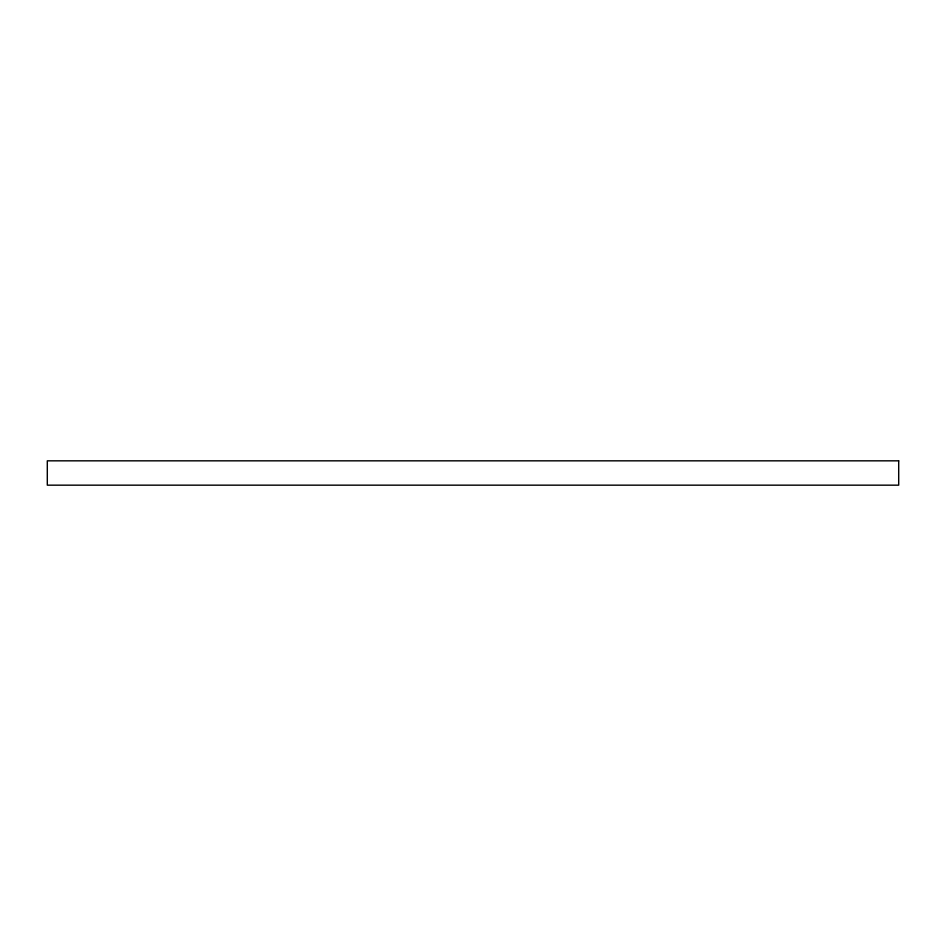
<?xml version="1.0" encoding="UTF-8"?>
<svg xmlns="http://www.w3.org/2000/svg" width="946" height="946" viewBox="0 0 946 946"><rect width="100%" height="100%" fill="white"/><g stroke="black" fill="none" stroke-linecap="round" stroke-linejoin="round"><path stroke-width="1.42" d="M898.7 460.832L47.3 460.832L47.3 485.168L898.7 485.168L898.7 460.832"/></g></svg>
